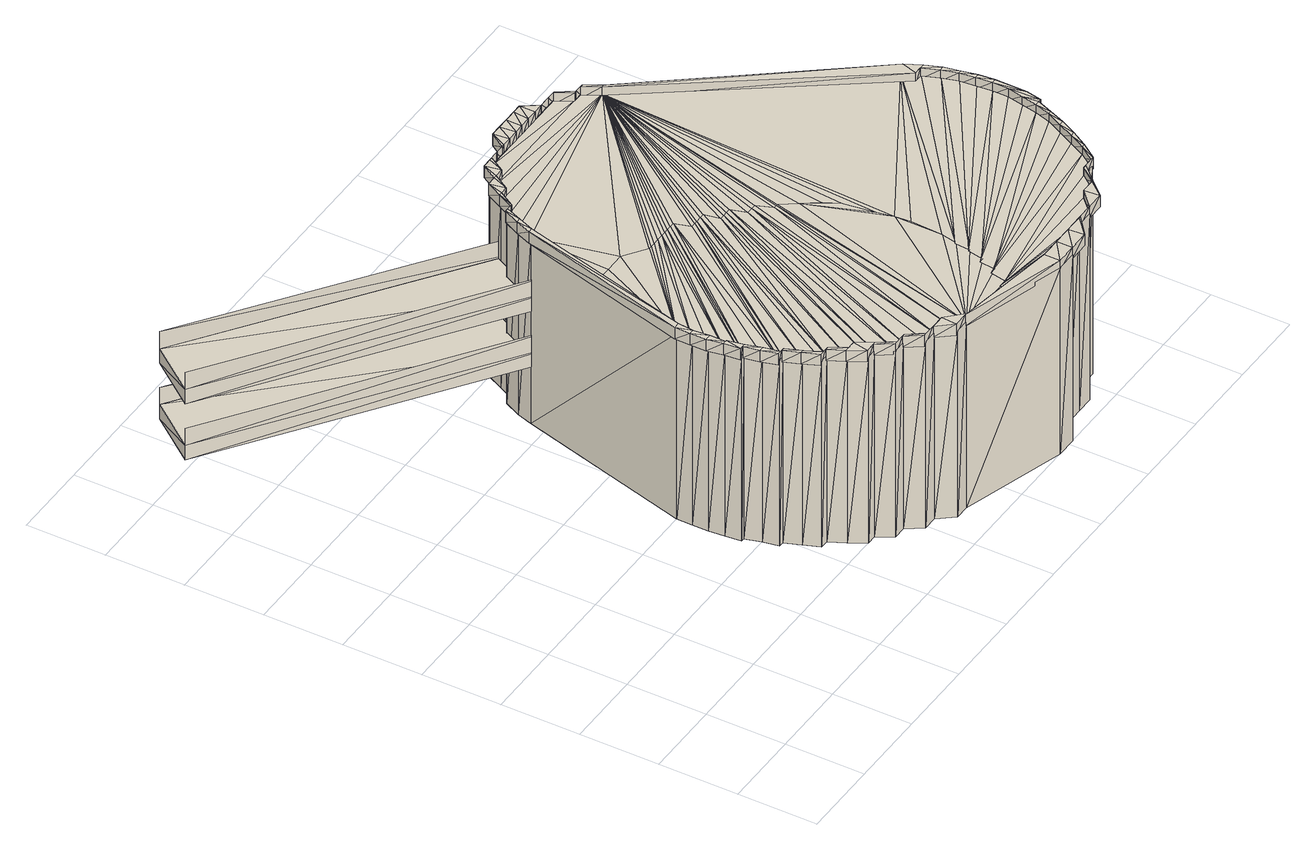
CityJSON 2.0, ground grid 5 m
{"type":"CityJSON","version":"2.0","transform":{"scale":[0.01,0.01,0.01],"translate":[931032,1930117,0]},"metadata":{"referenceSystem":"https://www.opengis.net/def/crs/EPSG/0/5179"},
"CityObjects":{
"building1":{"type":"Building","geometry":[{"type":"MultiSurface","lod":"3","boundaries":[[[0,1,2]],[[3,2,1]],[[2,3,4]],[[5,4,3]],[[4,5,6]],[[7,6,5]],[[6,7,8]],[[9,8,7]],[[8,9,10]],[[11,10,9]],[[10,11,12]],[[13,12,11]],[[12,13,14]],[[15,14,13]],[[14,15,16]],[[17,16,15]],[[16,17,18]],[[19,18,17]],[[18,19,20]],[[21,20,19]],[[20,21,22]],[[23,22,21]],[[22,23,24]],[[25,24,23]],[[24,25,26]],[[27,26,25]],[[26,27,28]],[[29,28,27]],[[28,29,30]],[[31,30,29]],[[30,31,32]],[[33,32,31]],[[32,33,34]],[[35,34,33]],[[34,35,36]],[[37,36,35]],[[36,37,38]],[[39,38,37]],[[38,39,40]],[[41,40,39]],[[40,41,42]],[[43,42,41]],[[42,43,44]],[[45,44,43]],[[44,45,46]],[[47,46,45]],[[46,47,48]],[[49,48,47]],[[48,49,50]],[[51,50,49]],[[50,51,52]],[[53,52,51]],[[52,53,54]],[[55,54,53]],[[54,55,56]],[[57,56,55]],[[56,57,58]],[[59,58,57]],[[58,59,60]],[[61,60,59]],[[60,61,62]],[[63,62,61]],[[62,63,64]],[[65,64,63]],[[64,65,66]],[[67,66,65]],[[66,67,68]],[[69,68,67]],[[68,69,70]],[[71,70,69]],[[70,71,72]],[[73,72,71]],[[72,73,74]],[[75,74,73]],[[74,75,76]],[[77,76,75]],[[76,77,78]],[[79,78,77]],[[78,79,80]],[[81,80,79]],[[80,81,82]],[[83,82,81]],[[82,83,84]],[[85,84,83]],[[84,85,86]],[[87,86,85]],[[86,87,88]],[[89,88,87]],[[88,89,90]],[[91,90,89]],[[90,91,92]],[[93,92,91]],[[92,93,94]],[[95,94,93]],[[94,95,96]],[[97,96,95]],[[96,97,98]],[[99,98,97]],[[98,99,100]],[[101,100,99]],[[100,101,102]],[[103,102,101]],[[102,103,104]],[[105,104,103]],[[104,105,106]],[[107,106,105]],[[106,107,108]],[[109,108,107]],[[108,109,110]],[[111,110,109]],[[110,111,112]],[[113,112,111]],[[112,113,114]],[[115,114,113]],[[114,115,116]],[[117,116,115]],[[116,117,118]],[[119,118,117]],[[118,119,120]],[[121,120,119]],[[120,121,122]],[[123,122,121]],[[122,123,124]],[[125,124,123]],[[124,125,126]],[[127,126,125]],[[126,127,128]],[[129,128,127]],[[128,129,0]],[[1,0,129]],[[103,101,105]],[[101,99,105]],[[105,99,107]],[[99,97,107]],[[107,97,109]],[[97,95,109]],[[109,95,111]],[[95,93,111]],[[111,93,113]],[[93,91,113]],[[113,91,115]],[[115,91,117]],[[91,89,117]],[[117,89,119]],[[89,87,119]],[[119,87,121]],[[121,87,123]],[[123,87,125]],[[125,87,127]],[[127,87,129]],[[129,87,1]],[[1,87,3]],[[3,87,5]],[[5,87,7]],[[7,87,9]],[[9,87,11]],[[11,87,13]],[[13,87,15]],[[15,87,17]],[[17,87,19]],[[19,87,21]],[[21,87,23]],[[23,87,25]],[[25,87,27]],[[27,87,29]],[[29,87,31]],[[31,87,33]],[[33,87,35]],[[35,87,37]],[[37,87,39]],[[39,87,41]],[[87,85,41]],[[85,83,41]],[[83,81,41]],[[81,79,41]],[[79,77,41]],[[77,75,41]],[[75,73,41]],[[73,71,41]],[[71,69,41]],[[69,67,41]],[[67,65,41]],[[65,63,41]],[[63,61,41]],[[61,59,41]],[[59,57,41]],[[57,55,41]],[[55,53,41]],[[53,51,41]],[[51,49,41]],[[49,47,41]],[[47,45,41]],[[45,43,41]],[[130,131,132]],[[133,132,131]],[[134,130,135]],[[132,135,130]],[[136,134,137]],[[135,137,134]],[[131,136,133]],[[137,133,136]],[[132,133,138]],[[139,138,133]],[[135,132,140]],[[138,140,132]],[[137,135,141]],[[140,141,135]],[[133,137,139]],[[141,139,137]],[[138,139,142]],[[143,142,139]],[[140,138,144]],[[142,144,138]],[[141,140,145]],[[144,145,140]],[[139,141,143]],[[145,143,141]],[[142,143,146]],[[147,146,143]],[[144,142,148]],[[146,148,142]],[[145,144,149]],[[148,149,144]],[[143,145,147]],[[149,147,145]],[[146,147,150]],[[151,150,147]],[[148,146,152]],[[150,152,146]],[[149,148,153]],[[152,153,148]],[[147,149,151]],[[153,151,149]],[[150,151,154]],[[155,154,151]],[[152,150,156]],[[154,156,150]],[[153,152,157]],[[156,157,152]],[[151,153,155]],[[157,155,153]],[[154,155,158]],[[159,158,155]],[[156,154,160]],[[158,160,154]],[[157,156,161]],[[160,161,156]],[[155,157,159]],[[161,159,157]],[[158,159,162]],[[163,162,159]],[[160,158,164]],[[162,164,158]],[[161,160,165]],[[164,165,160]],[[159,161,163]],[[165,163,161]],[[162,163,166]],[[167,166,163]],[[164,162,168]],[[166,168,162]],[[165,164,169]],[[168,169,164]],[[163,165,167]],[[169,167,165]],[[166,167,170]],[[171,170,167]],[[168,166,172]],[[170,172,166]],[[169,168,173]],[[172,173,168]],[[167,169,171]],[[173,171,169]],[[170,171,174]],[[175,174,171]],[[172,170,176]],[[174,176,170]],[[173,172,177]],[[176,177,172]],[[171,173,175]],[[177,175,173]],[[174,175,178]],[[179,178,175]],[[176,174,180]],[[178,180,174]],[[177,176,181]],[[180,181,176]],[[175,177,179]],[[181,179,177]],[[178,179,182]],[[183,182,179]],[[180,178,184]],[[182,184,178]],[[181,180,185]],[[184,185,180]],[[179,181,183]],[[185,183,181]],[[182,183,186]],[[187,186,183]],[[184,182,188]],[[186,188,182]],[[185,184,189]],[[188,189,184]],[[183,185,187]],[[189,187,185]],[[186,187,190]],[[191,190,187]],[[188,186,192]],[[190,192,186]],[[189,188,193]],[[192,193,188]],[[187,189,191]],[[193,191,189]],[[190,191,194]],[[195,194,191]],[[192,190,196]],[[194,196,190]],[[193,192,197]],[[196,197,192]],[[191,193,195]],[[197,195,193]],[[194,195,198]],[[199,198,195]],[[196,194,200]],[[198,200,194]],[[197,196,201]],[[200,201,196]],[[195,197,199]],[[201,199,197]],[[198,199,202]],[[203,202,199]],[[200,198,204]],[[202,204,198]],[[201,200,205]],[[204,205,200]],[[199,201,203]],[[205,203,201]],[[202,203,206]],[[207,206,203]],[[204,202,208]],[[206,208,202]],[[205,204,209]],[[208,209,204]],[[203,205,207]],[[209,207,205]],[[206,207,210]],[[211,210,207]],[[208,206,212]],[[210,212,206]],[[209,208,213]],[[212,213,208]],[[207,209,211]],[[213,211,209]],[[210,211,214]],[[215,214,211]],[[212,210,216]],[[214,216,210]],[[213,212,217]],[[216,217,212]],[[211,213,215]],[[217,215,213]],[[214,215,218]],[[219,218,215]],[[216,214,220]],[[218,220,214]],[[217,216,221]],[[220,221,216]],[[215,217,219]],[[221,219,217]],[[218,219,222]],[[223,222,219]],[[220,218,224]],[[222,224,218]],[[221,220,225]],[[224,225,220]],[[219,221,223]],[[225,223,221]],[[222,223,226]],[[227,226,223]],[[224,222,228]],[[226,228,222]],[[225,224,229]],[[228,229,224]],[[223,225,227]],[[229,227,225]],[[226,227,230]],[[231,230,227]],[[228,226,232]],[[230,232,226]],[[229,228,233]],[[232,233,228]],[[227,229,231]],[[233,231,229]],[[230,231,234]],[[235,234,231]],[[232,230,236]],[[234,236,230]],[[233,232,237]],[[236,237,232]],[[231,233,235]],[[237,235,233]],[[234,235,238]],[[239,238,235]],[[236,234,240]],[[238,240,234]],[[237,236,241]],[[240,241,236]],[[235,237,239]],[[241,239,237]],[[238,239,242]],[[243,242,239]],[[240,238,244]],[[242,244,238]],[[241,240,245]],[[244,245,240]],[[239,241,243]],[[245,243,241]],[[242,243,246]],[[247,246,243]],[[244,242,248]],[[246,248,242]],[[245,244,249]],[[248,249,244]],[[243,245,247]],[[249,247,245]],[[246,247,250]],[[251,250,247]],[[248,246,252]],[[250,252,246]],[[249,248,253]],[[252,253,248]],[[247,249,251]],[[253,251,249]],[[250,251,254]],[[255,254,251]],[[252,250,256]],[[254,256,250]],[[253,252,257]],[[256,257,252]],[[251,253,255]],[[257,255,253]],[[254,255,258]],[[259,258,255]],[[256,254,260]],[[258,260,254]],[[257,256,261]],[[260,261,256]],[[255,257,259]],[[261,259,257]],[[258,259,262]],[[263,262,259]],[[260,258,264]],[[262,264,258]],[[261,260,265]],[[264,265,260]],[[259,261,263]],[[265,263,261]],[[262,263,266]],[[267,266,263]],[[264,262,268]],[[266,268,262]],[[265,264,269]],[[268,269,264]],[[263,265,267]],[[269,267,265]],[[266,267,270]],[[271,270,267]],[[268,266,272]],[[270,272,266]],[[269,268,273]],[[272,273,268]],[[267,269,271]],[[273,271,269]],[[270,271,274]],[[275,274,271]],[[272,270,276]],[[274,276,270]],[[273,272,277]],[[276,277,272]],[[271,273,275]],[[277,275,273]],[[274,275,278]],[[279,278,275]],[[276,274,280]],[[278,280,274]],[[277,276,281]],[[280,281,276]],[[275,277,279]],[[281,279,277]],[[278,279,282]],[[283,282,279]],[[280,278,284]],[[282,284,278]],[[281,280,285]],[[284,285,280]],[[279,281,283]],[[285,283,281]],[[282,283,286]],[[287,286,283]],[[284,282,288]],[[286,288,282]],[[285,284,289]],[[288,289,284]],[[283,285,287]],[[289,287,285]],[[286,287,290]],[[288,286,291]],[[290,291,286]],[[289,288,291]],[[287,289,290]],[[291,290,289]],[[292,293,290]],[[291,290,294]],[[293,294,290]],[[294,295,291]],[[290,291,292]],[[295,292,291]],[[293,292,296]],[[297,296,292]],[[294,293,298]],[[296,298,293]],[[295,294,299]],[[298,299,294]],[[292,295,297]],[[299,297,295]],[[296,297,300]],[[301,300,297]],[[298,296,302]],[[300,302,296]],[[299,298,303]],[[302,303,298]],[[297,299,301]],[[303,301,299]],[[300,301,304]],[[305,304,301]],[[302,300,306]],[[304,306,300]],[[303,302,307]],[[306,307,302]],[[301,303,305]],[[307,305,303]],[[304,305,308]],[[309,308,305]],[[306,304,310]],[[308,310,304]],[[307,306,311]],[[310,311,306]],[[305,307,309]],[[311,309,307]],[[308,309,312]],[[313,312,309]],[[310,308,314]],[[312,314,308]],[[311,310,315]],[[314,315,310]],[[309,311,313]],[[315,313,311]],[[312,313,316]],[[317,316,313]],[[314,312,318]],[[316,318,312]],[[315,314,319]],[[318,319,314]],[[313,315,317]],[[319,317,315]],[[316,317,320]],[[321,320,317]],[[318,316,322]],[[320,322,316]],[[319,318,323]],[[322,323,318]],[[317,319,321]],[[323,321,319]],[[320,321,324]],[[325,324,321]],[[322,320,326]],[[324,326,320]],[[323,322,327]],[[326,327,322]],[[321,323,325]],[[327,325,323]],[[324,325,328]],[[329,328,325]],[[326,324,330]],[[328,330,324]],[[327,326,331]],[[330,331,326]],[[325,327,329]],[[331,329,327]],[[328,329,332]],[[333,332,329]],[[330,328,334]],[[332,334,328]],[[331,330,335]],[[334,335,330]],[[329,331,333]],[[335,333,331]],[[332,333,336]],[[337,336,333]],[[334,332,338]],[[336,338,332]],[[335,334,339]],[[338,339,334]],[[333,335,337]],[[339,337,335]],[[336,337,340]],[[341,340,337]],[[338,336,342]],[[340,342,336]],[[339,338,343]],[[342,343,338]],[[337,339,341]],[[343,341,339]],[[340,341,344]],[[345,344,341]],[[342,340,346]],[[344,346,340]],[[343,342,347]],[[346,347,342]],[[341,343,345]],[[347,345,343]],[[344,345,348]],[[349,348,345]],[[346,344,350]],[[348,350,344]],[[347,346,351]],[[350,351,346]],[[345,347,349]],[[351,349,347]],[[348,349,352]],[[353,352,349]],[[350,348,354]],[[352,354,348]],[[351,350,355]],[[354,355,350]],[[349,351,353]],[[355,353,351]],[[352,353,356]],[[357,356,353]],[[354,352,358]],[[356,358,352]],[[355,354,359]],[[358,359,354]],[[353,355,357]],[[359,357,355]],[[356,357,360]],[[361,360,357]],[[358,356,362]],[[360,362,356]],[[359,358,363]],[[362,363,358]],[[357,359,361]],[[363,361,359]],[[360,361,364]],[[365,364,361]],[[362,360,366]],[[364,366,360]],[[363,362,367]],[[366,367,362]],[[361,363,365]],[[367,365,363]],[[364,365,368]],[[369,368,365]],[[366,364,370]],[[368,370,364]],[[367,366,371]],[[370,371,366]],[[365,367,369]],[[371,369,367]],[[368,369,372]],[[373,372,369]],[[370,368,374]],[[372,374,368]],[[371,370,375]],[[374,375,370]],[[369,371,373]],[[375,373,371]],[[372,373,376]],[[377,376,373]],[[374,372,378]],[[376,378,372]],[[375,374,379]],[[378,379,374]],[[373,375,377]],[[379,377,375]],[[376,377,380]],[[381,380,377]],[[378,376,382]],[[380,382,376]],[[379,378,383]],[[382,383,378]],[[377,379,381]],[[383,381,379]],[[380,381,384]],[[385,384,381]],[[382,380,386]],[[384,386,380]],[[383,382,387]],[[386,387,382]],[[381,383,385]],[[387,385,383]],[[384,385,130]],[[386,384,134]],[[130,134,384]],[[134,387,386]],[[131,130,385]],[[387,134,136]],[[385,387,131]],[[136,131,387]],[[102,104,100]],[[388,389,128]],[[389,390,128]],[[391,42,392]],[[42,44,392]],[[392,44,393]],[[44,46,393]],[[393,46,394]],[[46,48,394]],[[394,48,395]],[[48,50,395]],[[395,50,396]],[[50,52,396]],[[396,52,397]],[[52,54,397]],[[397,54,398]],[[54,56,398]],[[398,56,399]],[[56,58,399]],[[58,60,399]],[[399,60,400]],[[60,62,400]],[[400,62,401]],[[62,64,401]],[[401,64,402]],[[64,66,402]],[[402,66,403]],[[403,66,404]],[[66,68,404]],[[404,68,405]],[[68,70,405]],[[405,70,406]],[[70,72,406]],[[406,72,407]],[[72,74,407]],[[407,74,408]],[[408,74,409]],[[74,76,409]],[[76,78,409]],[[409,78,410]],[[78,80,410]],[[410,80,411]],[[411,80,412]],[[80,82,412]],[[82,84,412]],[[412,84,413]],[[413,84,414]],[[414,84,415]],[[84,86,415]],[[415,86,416]],[[416,86,417]],[[417,86,418]],[[418,86,419]],[[419,86,420]],[[420,86,421]],[[421,86,422]],[[422,86,423]],[[423,86,424]],[[424,86,425]],[[425,86,426]],[[426,86,427]],[[427,86,428]],[[428,86,429]],[[429,86,430]],[[430,86,431]],[[431,86,432]],[[432,86,433]],[[433,86,434]],[[434,86,435]],[[435,86,436]],[[436,86,437]],[[437,86,438]],[[438,86,439]],[[439,86,440]],[[440,86,441]],[[441,86,442]],[[442,86,443]],[[443,86,390]],[[390,86,128]],[[128,86,126]],[[126,86,124]],[[124,86,122]],[[122,86,120]],[[120,86,118]],[[86,88,118]],[[118,88,116]],[[88,90,116]],[[116,90,114]],[[114,90,112]],[[90,92,112]],[[112,92,110]],[[92,94,110]],[[110,94,108]],[[94,96,108]],[[108,96,106]],[[96,98,106]],[[106,98,104]],[[104,98,100]],[[414,415,413]],[[418,419,417]],[[417,419,416]],[[416,419,415]],[[388,0,389]],[[389,0,390]],[[390,0,443]],[[443,0,442]],[[442,0,441]],[[441,0,440]],[[0,2,440]],[[440,2,439]],[[2,4,439]],[[4,6,439]],[[439,6,438]],[[438,6,437]],[[6,8,437]],[[437,8,436]],[[8,10,436]],[[436,10,435]],[[10,12,435]],[[12,14,435]],[[435,14,434]],[[434,14,433]],[[14,16,433]],[[433,16,432]],[[16,18,432]],[[432,18,431]],[[18,20,431]],[[20,22,431]],[[431,22,430]],[[430,22,429]],[[22,24,429]],[[429,24,428]],[[24,26,428]],[[428,26,427]],[[26,28,427]],[[427,28,426]],[[28,30,426]],[[426,30,425]],[[30,32,425]],[[425,32,424]],[[32,34,424]],[[34,36,424]],[[424,36,423]],[[423,36,422]],[[36,38,422]],[[422,38,421]],[[38,40,421]],[[421,40,420]],[[420,40,419]],[[419,40,415]],[[415,40,413]],[[413,40,412]],[[412,40,411]],[[411,40,410]],[[410,40,409]],[[409,40,408]],[[408,40,407]],[[407,40,406]],[[406,40,405]],[[405,40,404]],[[404,40,403]],[[403,40,402]],[[402,40,401]],[[401,40,400]],[[400,40,399]],[[399,40,398]],[[398,40,397]],[[397,40,396]],[[396,40,395]],[[395,40,394]],[[394,40,393]],[[393,40,392]],[[40,391,392]],[[444,445,446]],[[447,446,445]],[[448,449,450]],[[451,450,449]],[[446,452,444]],[[453,444,452]],[[444,453,445]],[[454,445,453]],[[445,454,447]],[[455,447,454]],[[447,455,446]],[[452,446,455]],[[453,452,454]],[[455,454,452]],[[450,456,448]],[[457,448,456]],[[448,457,449]],[[458,449,457]],[[449,458,451]],[[459,451,458]],[[451,459,450]],[[456,450,459]],[[457,456,458]],[[459,458,456]],[[460,444,461]],[[445,461,444]],[[462,447,463]],[[446,463,447]],[[464,448,465]],[[449,465,448]],[[466,451,467]],[[450,467,451]]]}]}
},
"vertices":[
[1360,1500,1300],[1360,1500,0],[1360,1400,1300],[1360,1400,0],[1360,1300,1300],[1360,1300,0],[1370,1200,1300],[1370,1200,0],[1380,1100,1300],[1380,1100,0],[1400,1100,1300],[1400,1100,0],[1430,1000,1300],[1430,1000,0],[1450,900,1300],[1450,900,0],[1480,900,1300],[1480,900,0],[1520,800,1300],[1520,800,0],[1560,700,1300],[1560,700,0],[1610,700,1300],[1610,700,0],[1660,600,1300],[1660,600,0],[1720,500,1300],[1720,500,0],[1780,500,1300],[1780,500,0],[1840,400,1300],[1840,400,0],[1920,400,1300],[1920,400,0],[1990,300,1300],[1990,300,0],[2080,300,1300],[2080,300,0],[2160,200,1300],[2160,200,0],[2250,200,1300],[2250,200,0],[2910,0,1300],[2910,0,0],[3040,0,1300],[3040,0,0],[3160,100,1300],[3160,100,0],[3280,100,1300],[3280,100,0],[3390,100,1300],[3390,100,0],[3490,200,1300],[3490,200,0],[3590,200,1300],[3590,200,0],[3670,300,1300],[3670,300,0],[3750,300,1300],[3750,300,0],[3820,400,1300],[3820,400,0],[3880,500,1300],[3880,500,0],[3930,600,1300],[3930,600,0],[3970,700,1300],[3970,700,0],[4000,800,1300],[4000,800,0],[4030,900,1300],[4030,900,0],[4040,1000,1300],[4040,1000,0],[4040,1100,1300],[4040,1100,0],[4040,1200,1300],[4040,1200,0],[4020,1300,1300],[4020,1300,0],[3990,1400,1300],[3990,1400,0],[3950,1500,1300],[3950,1500,0],[3900,1600,1300],[3900,1600,0],[2920,2900,1300],[2920,2900,0],[2860,3000,1300],[2860,3000,0],[2800,3000,1300],[2800,3000,0],[2740,3100,1300],[2740,3100,0],[2670,3100,1300],[2670,3100,0],[2610,3100,1300],[2610,3100,0],[2540,3100,1300],[2540,3100,0],[2470,3200,1300],[2470,3200,0],[2400,3200,1300],[2400,3200,0],[2330,3200,1300],[2330,3200,0],[2270,3100,1300],[2270,3100,0],[2200,3100,1300],[2200,3100,0],[2130,3100,1300],[2130,3100,0],[2070,3100,1300],[2070,3100,0],[2010,3000,1300],[2010,3000,0],[1950,3000,1300],[1950,3000,0],[1890,3000,1300],[1890,3000,0],[1840,2900,1300],[1840,2900,0],[1790,2800,1300],[1790,2800,0],[1740,2800,1300],[1740,2800,0],[1690,2700,1300],[1690,2700,0],[1660,2600,1300],[1660,2600,0],[1340,1500,1355],[1380,1500,1355],[1640,2600,1355],[1670,2600,1355],[1340,1500,1275],[1640,2600,1275],[1380,1500,1275],[1670,2600,1275],[1680,2700,1355],[1710,2700,1355],[1680,2700,1275],[1710,2700,1275],[1730,2800,1355],[1750,2800,1355],[1730,2800,1275],[1750,2800,1275],[1780,2800,1355],[1790,2800,1355],[1780,2800,1275],[1790,2800,1275],[1830,2900,1355],[1850,2900,1355],[1830,2900,1275],[1850,2900,1275],[1880,3000,1355],[1900,2900,1355],[1880,3000,1275],[1900,2900,1275],[1940,3000,1355],[1960,3000,1355],[1940,3000,1275],[1960,3000,1275],[2000,3100,1355],[2020,3000,1355],[2000,3100,1275],[2020,3000,1275],[2060,3100,1355],[2080,3100,1355],[2060,3100,1275],[2080,3100,1275],[2130,3100,1355],[2140,3100,1355],[2130,3100,1275],[2140,3100,1275],[2190,3100,1355],[2210,3100,1355],[2190,3100,1275],[2210,3100,1275],[2260,3200,1355],[2270,3100,1355],[2260,3200,1275],[2270,3100,1275],[2330,3200,1355],[2340,3100,1355],[2330,3200,1275],[2340,3100,1275],[2400,3200,1355],[2400,3100,1355],[2400,3200,1275],[2400,3100,1275],[2480,3200,1355],[2470,3100,1355],[2480,3200,1275],[2470,3100,1275],[2540,3200,1355],[2540,3100,1355],[2540,3200,1275],[2540,3100,1275],[2610,3100,1355],[2600,3100,1355],[2610,3100,1275],[2600,3100,1275],[2680,3100,1355],[2660,3100,1355],[2680,3100,1275],[2660,3100,1275],[2740,3100,1355],[2730,3100,1355],[2740,3100,1275],[2730,3100,1275],[2810,3000,1355],[2790,3000,1355],[2810,3000,1275],[2790,3000,1275],[2870,3000,1355],[2850,3000,1355],[2870,3000,1275],[2850,3000,1275],[2930,2900,1355],[2910,2900,1355],[2930,2900,1275],[2910,2900,1275],[3920,1600,1355],[3890,1500,1355],[3920,1600,1275],[3890,1500,1275],[3970,1500,1355],[3940,1500,1355],[3970,1500,1275],[3940,1500,1275],[4010,1400,1355],[3980,1400,1355],[4010,1400,1275],[3980,1400,1275],[4030,1300,1355],[4010,1300,1355],[4030,1300,1275],[4010,1300,1275],[4050,1200,1355],[4020,1200,1355],[4050,1200,1275],[4020,1200,1275],[4060,1100,1355],[4030,1100,1355],[4060,1100,1275],[4030,1100,1275],[4060,900,1355],[4030,1000,1355],[4060,900,1275],[4030,1000,1275],[4040,800,1355],[4010,900,1355],[4040,800,1275],[4010,900,1275],[4020,800,1355],[3990,800,1355],[4020,800,1275],[3990,800,1275],[3980,700,1355],[3960,700,1355],[3980,700,1275],[3960,700,1275],[3940,600,1355],[3910,600,1355],[3940,600,1275],[3910,600,1275],[3890,500,1355],[3860,500,1355],[3890,500,1275],[3860,500,1275],[3830,400,1355],[3810,400,1355],[3830,400,1275],[3810,400,1275],[3760,300,1355],[3740,300,1355],[3760,300,1275],[3740,300,1275],[3680,300,1355],[3660,300,1355],[3680,300,1275],[3660,300,1275],[3590,200,1355],[3580,200,1355],[3590,200,1275],[3580,200,1275],[3500,100,1355],[3490,200,1355],[3500,100,1275],[3490,200,1275],[3390,100,1355],[3390,100,1275],[3280,100,1355],[3290,100,1355],[3290,100,1275],[3280,100,1275],[3170,0,1355],[3160,100,1355],[3170,0,1275],[3160,100,1275],[3040,0,1355],[3040,100,1355],[3040,0,1275],[3040,100,1275],[2910,0,1355],[2910,100,1355],[2910,0,1275],[2910,100,1275],[2240,200,1355],[2260,200,1355],[2240,200,1275],[2260,200,1275],[2150,200,1355],[2160,300,1355],[2150,200,1275],[2160,300,1275],[2070,300,1355],[2080,300,1355],[2070,300,1275],[2080,300,1275],[1980,300,1355],[2000,300,1355],[1980,300,1275],[2000,300,1275],[1910,400,1355],[1930,400,1355],[1910,400,1275],[1930,400,1275],[1840,400,1355],[1860,400,1355],[1840,400,1275],[1860,400,1275],[1770,500,1355],[1790,500,1355],[1770,500,1275],[1790,500,1275],[1710,500,1355],[1730,600,1355],[1710,500,1275],[1730,600,1275],[1650,600,1355],[1680,600,1355],[1650,600,1275],[1680,600,1275],[1600,700,1355],[1620,700,1355],[1600,700,1275],[1620,700,1275],[1550,700,1355],[1580,700,1355],[1550,700,1275],[1580,700,1275],[1510,800,1355],[1530,800,1355],[1510,800,1275],[1530,800,1275],[1470,900,1355],[1490,900,1355],[1470,900,1275],[1490,900,1275],[1440,900,1355],[1460,900,1355],[1440,900,1275],[1460,900,1275],[1410,1000,1355],[1440,1000,1355],[1410,1000,1275],[1440,1000,1275],[1390,1100,1355],[1410,1100,1355],[1390,1100,1275],[1410,1100,1275],[1370,1100,1355],[1390,1200,1355],[1370,1100,1275],[1390,1200,1275],[1360,1200,1355],[1380,1200,1355],[1360,1200,1275],[1380,1200,1275],[1340,1300,1355],[1380,1300,1355],[1340,1300,1275],[1380,1300,1275],[1340,1400,1355],[1370,1400,1355],[1340,1400,1275],[1370,1400,1275],[1510,2100,1300],[1640,2100,1300],[1770,2100,1300],[2580,100,1300],[2590,100,1300],[2600,100,1300],[2610,200,1300],[2620,200,1300],[2630,200,1300],[2640,200,1300],[2650,200,1300],[2660,200,1300],[2680,300,1300],[2690,300,1300],[2700,300,1300],[2710,300,1300],[2720,300,1300],[2730,400,1300],[2740,400,1300],[2750,400,1300],[2760,400,1300],[2780,500,1300],[2790,500,1300],[2800,600,1300],[2810,600,1300],[2830,700,1300],[2840,900,1300],[2830,1000,1300],[2810,1100,1300],[2780,1300,1300],[2730,1400,1300],[2660,1500,1300],[2590,1600,1300],[2580,1600,1300],[2560,1600,1300],[2520,1700,1300],[2490,1700,1300],[2450,1700,1300],[2420,1800,1300],[2390,1800,1300],[2360,1800,1300],[2330,1800,1300],[2310,1900,1300],[2280,1900,1300],[2240,1900,1300],[2220,1900,1300],[2190,1900,1300],[2160,2000,1300],[2130,2000,1300],[2100,2000,1300],[2070,2000,1300],[2040,2000,1300],[2000,2000,1300],[1960,2000,1300],[1930,2000,1300],[1910,2000,1300],[10,3800,497],[1790,2500,497],[240,4100,497],[2010,2800,497],[10,3800,888],[1790,2500,888],[240,4100,888],[2010,2800,888],[240,4100,397],[10,3800,397],[1790,2500,397],[2010,2800,397],[240,4100,788],[10,3800,788],[1790,2500,788],[2010,2800,788],[10,3800,617],[1790,2500,617],[2010,2800,617],[240,4100,617],[10,3800,1008],[1790,2500,1008],[2010,2800,1008],[240,4100,1008]
]}
